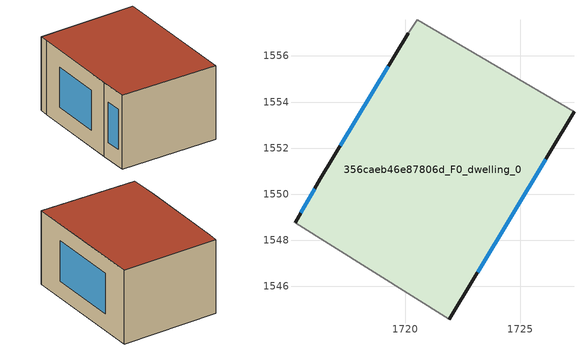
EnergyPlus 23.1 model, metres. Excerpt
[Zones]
356caeb46e87806d_F0_dwelling_0
 floor ground (EU_floor_Construction): 1727.32,1553.57 1721.92,1544.57 1715.21,1548.77 1716.32,1550.67 1720.12,1556.97 1720.52,1557.58 z0
 wall outside (EU_wall_Construction): 1720.12,1556.97 1716.32,1550.67 1715.21,1548.77 / 1721.92,1544.57 1727.32,1553.57 z0:6
 wall adiabatic (EU_wall_Construction): 1727.32,1553.57 1720.52,1557.58 1720.12,1556.97 / 1715.21,1548.77 1721.92,1544.57 z0:6
 window (EU_Window_Construction): 1716.07,1550.24 1715.46,1549.2 / 1719.26,1555.54 1717.18,1552.1 / 1723.15,1546.61 1726.1,1551.53 z1.36:4.64
 roof outside (EU_roof_Construction): 1721.92,1544.57 1727.32,1553.57 1720.52,1557.58 1720.12,1556.97 1716.32,1550.67 1715.21,1548.77 z6
[Building]
EU S2 Campaign: North Axis=0; Terrain=City; Solar Distribution=FullExterior
[Site:Location]
Lyon-Bron: Latitude=45.75; Longitude=5; Time Zone=1; Elevation=198
[SizingPeriod:WeatherFileDays]
AnnualSizingPeriod: Begin Month=1; Begin Day of Month=1; End Month=12; End Day of Month=31; Day of Week for Start Day=Monday; Use Weather File Daylight Saving Period=No; Use Weather File Rain and Snow Indicators=No
[MATERIAL]
EU_InternalMass_Material: Roughness=MediumRough; Thickness=0.1; Conductivity=1; Density=1800; Specific Heat=900; Thermal Absorptance=0.9; Solar Absorptance=0.7; Visible Absorptance=0.7
[MATERIAL:NOMASS] Roughness=MediumRough; Thermal Absorptance=0.9; Solar Absorptance=0.7; Visible Absorptance=0.7
Name | Thermal Resistance
EU_wall_NoMass | 0.503714
EU_roof_NoMass | 0.959371
EU_floor_NoMass | 0.347222
[WINDOWMATERIAL:SIMPLEGLAZINGSYSTEM]
EU_Window_SimpleGlazing: UFactor=3.88; Solar Heat Gain Coefficient=0.83; Visible Transmittance=0.83
[CONSTRUCTION]
EU_wall_Construction: EU_wall_NoMass
EU_roof_Construction: EU_roof_NoMass
EU_floor_Construction: EU_floor_NoMass
EU_InternalMass_Construction: EU_InternalMass_Material
EU_Window_Construction: EU_Window_SimpleGlazing
[ZONE]
356caeb46e87806d_F0_dwelling_0: Type=1; Multiplier=1; Ceiling Height=autocalculate; Volume=494.612; Floor Area=autocalculate; Part of Total Floor Area=Yes
[INTERNALMASS]
356caeb46e87806d_F0_dwelling_0_EU_InternalMass: Construction=EU_InternalMass_Construction; Zone or ZoneList=356caeb46e87806d_F0_dwelling_0; Surface Area=82.4357
[OTHEREQUIPMENT]
EU_Step8_InternalGain_356caeb46e87806d_F0_dwelling_0_f000: Fuel Type=Electricity; Zone or ZoneList or Space or SpaceList=356caeb46e87806d_F0_dwelling_0; Schedule=EU_Step8_GainSchedule_356caeb46e87806d_F0_dwelling_0_f000; Design Level Calculation Method=Watts/Area; Power per Zone Floor Area=1; Fraction Latent=0; Fraction Radiant=0; Fraction Lost=0; Carbon Dioxide Generation Rate=0; EndUse Subcategory=EU_Step8_InternalGains
[ZONEVENTILATION:DESIGNFLOWRATE]
EU_ConstantAir_356caeb46e87806d_F0_dwelling_0: Zone or ZoneList or Space or SpaceList=356caeb46e87806d_F0_dwelling_0; Schedule=EU_AlwaysOn; Design Flow Rate Calculation Method=AirChanges/Hour; Air Changes per Hour=0.64; Ventilation Type=Natural; Fan Pressure Rise=0; Fan Total Efficiency=1; Constant Term Coefficient=1; Temperature Term Coefficient=0; Velocity Term Coefficient=0; Velocity Squared Term Coefficient=0; Minimum Indoor Temperature=-100; Maximum Indoor Temperature=100; Delta Temperature=-100; Minimum Outdoor Temperature=-100; Maximum Outdoor Temperature=100; Maximum Wind Speed=40
[HVACTEMPLATE:THERMOSTAT]
EU_HeatOnly_356caeb46e87806d_F0_dwelling_0: Constant Heating Setpoint=20; Constant Cooling Setpoint=50
[HVACTEMPLATE:ZONE:IDEALLOADSAIRSYSTEM]
356caeb46e87806d_F0_dwelling_0: Template Thermostat=EU_HeatOnly_356caeb46e87806d_F0_dwelling_0; System Availability Schedule=EU_AlwaysOn; Maximum Heating Supply Air Temperature=50; Minimum Cooling Supply Air Temperature=13; Maximum Heating Supply Air Humidity Ratio=0.0156; Minimum Cooling Supply Air Humidity Ratio=0.0077; Heating Limit=NoLimit; Cooling Limit=NoLimit; Heating Availability Schedule=EU_AlwaysOn; Cooling Availability Schedule=EU_CoolingOff; Dehumidification Control Type=ConstantSensibleHeatRatio; Cooling Sensible Heat Ratio=0.7; Dehumidification Setpoint=60; Humidification Control Type=None; Humidification Setpoint=30; Outdoor Air Method=None; Outdoor Air Flow Rate per Person=0.00944; Outdoor Air Flow Rate per Zone Floor Area=0; Outdoor Air Flow Rate per Zone=0; Demand Controlled Ventilation Type=None; Outdoor Air Economizer Type=NoEconomizer; Heat Recovery Type=None; Sensible Heat Recovery Effectiveness=0.7; Latent Heat Recovery Effectiveness=0.65
[SIZING:ZONE]
356caeb46e87806d_F0_dwelling_0: Zone Cooling Design Supply Air Temperature Input Method=SupplyAirTemperature; Zone Cooling Design Supply Air Temperature=13; Zone Heating Design Supply Air Temperature Input Method=SupplyAirTemperature; Zone Heating Design Supply Air Temperature=50; Zone Cooling Design Supply Air Humidity Ratio=0.008; Zone Heating Design Supply Air Humidity Ratio=0.008; Cooling Design Air Flow Method=DesignDay; Cooling Design Air Flow Rate=0; Cooling Minimum Air Flow per Zone Floor Area=0.000762; Cooling Minimum Air Flow=0; Cooling Minimum Air Flow Fraction=0.2; Heating Design Air Flow Method=DesignDay; Heating Design Air Flow Rate=0; Heating Maximum Air Flow per Zone Floor Area=0.002032; Heating Maximum Air Flow=0.141576; Heating Maximum Air Flow Fraction=0.3; Account for Dedicated Outdoor Air System=No; Dedicated Outdoor Air System Control Strategy=NeutralSupplyAir; Dedicated Outdoor Air Low Setpoint Temperature for Design=autosize; Dedicated Outdoor Air High Setpoint Temperature for Design=autosize; Zone Load Sizing Method=Sensible Load Only No Latent Load; Zone Latent Cooling Design Supply Air Humidity Ratio Input Method=HumidityRatioDifference; Zone Cooling Design Supply Air Humidity Ratio Difference=0.005; Zone Latent Heating Design Supply Air Humidity Ratio Input Method=HumidityRatioDifference; Zone Humidification Design Supply Air Humidity Ratio Difference=0.005
[SCHEDULE:CONSTANT]
Name | Hourly Value
EU_AlwaysOn | 1
EU_CoolingOff | 0
[SCHEDULE:FILE]
EU_Step8_GainSchedule_356caeb46e87806d_F0_dwelling_0_f000: File=../../schedules/356caeb46e87806d/356caeb46e87806d_F0_dwelling_0_f000_gain.csv; Column Number=1; Rows to Skip at Top=0; Number of Hours of Data=8760; Column Separator=Comma; Interpolate to Timestep=No; Minutes per Item=60; Adjust Schedule for Daylight Savings=Yes
